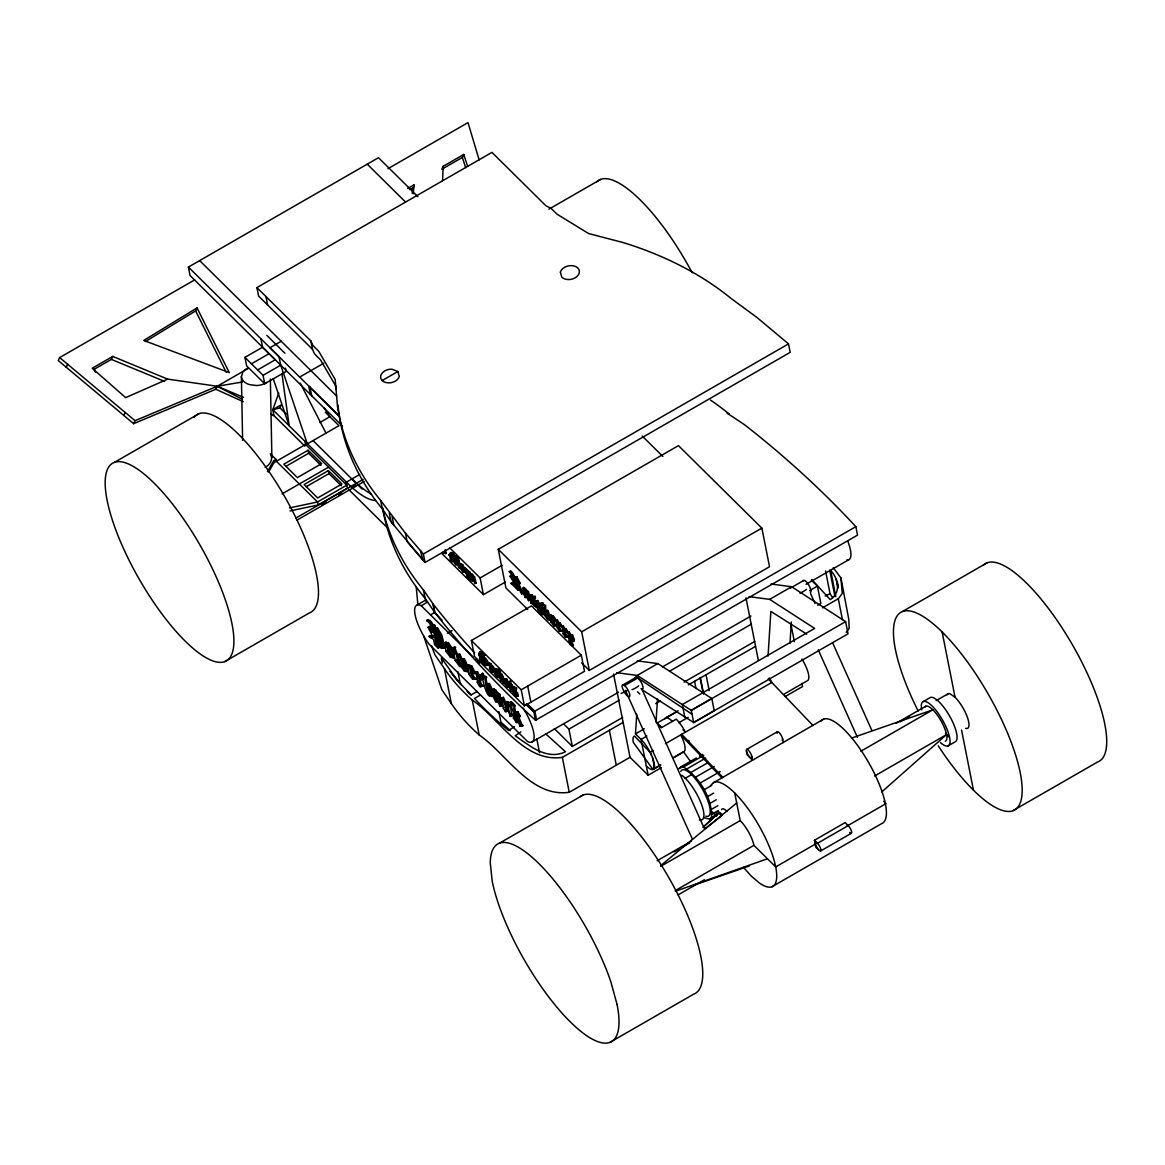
<?xml version="1.0" encoding="UTF-8"?>
<svg xmlns="http://www.w3.org/2000/svg" width="1165" height="1165" viewBox="0 0 1165 1165"><rect width="100%" height="100%" fill="white"/><g stroke="black" fill="none" stroke-linecap="round" stroke-linejoin="round"><path stroke-width="1.5" d="M569.467 641.988L572.758 641.973L573.69 640.721L571.811 635.493L570.034 635.551L568.578 632.304C567.501 633.512 568.826 643.036 571.957 645.672C574.01 646.604 573.428 643.022 571.767 645.148C568.826 644.42 570.894 640.255 569.146 641.595M480.009 653.58L483.038 657.031L483.388 656.259C480.315 648.759 476.966 655.793 482.426 658.371L483.067 658.007L479.776 653.55L481.859 656.084M516.357 687.743C515.381 693.757 509.411 681.467 516.663 688.763C517.231 687.35 509.542 696.612 518.294 696L516.11 690.583M534.517 596.334C531.677 603.252 538.434 590.204 533.41 600.31L535.492 598.49M442.525 180.691L443.21 166.275L463.757 154.45L467.66 166.406M660.686 765.114L653.055 769.497L633.294 742.411A19.15 5.854 60.1 0 1 634.517 736.062L650.201 752.444L651.555 755.124L649.24 750.624A19.15 5.854 60.1 0 0 641.056 739.411L635.478 733.877L636.731 714.247M657.511 698.84L656.026 722.052L661.618 727.572L676.239 719.169A19.15 5.854 60.1 0 1 684.423 730.382L685.282 732.086L682.981 729.683M768.041 656.041L770.881 611.407L806.646 634.095M789.972 643.415L791.341 621.994M543.895 604.81L542.555 602.771L541.667 603.324L543.108 605.276L543.895 604.81C547.681 605.509 541.303 607.577 545.002 610.839L546.895 610.853L547.987 612.834L549.632 620.188L550.419 619.722L548.788 612.382L547.681 610.402L545.002 610.839M545.642 605.829L545.803 610.373M412.148 193.244L413.997 184.929L407.706 188.337M413.255 193.827L413.997 184.929M471.461 577.33C469.67 566.991 478.859 583.097 474.665 583.49L474.199 580.753L475.262 583.155L476.179 583.024M494.353 694.588L494.411 696.35M524.206 592.446L525.066 590.815L523.755 587.408L528.56 591.922L530.512 600.033L528.502 600.659L527.92 599.655L527.075 597.456L527.876 597.004L529.289 600.193L530.512 600.033M242.626 440.283L241.388 376.703L242.888 371.868A14.3 9.364 -1.1 0 1 247.839 368.169M471.694 576.908L471.694 578.102A3.044 0.932 60.1 0 0 472.437 580.039L473.529 580.753L470.747 574.345L473.733 578.393L471.344 573.996M494.732 694.588L494.703 696.728A5.432 1.66 60.1 0 0 496.042 700.165L497.994 701.447L497.397 698.374L494.732 694.588L495.926 693.801L493.669 688.602L500.105 694.646L501.212 703.369L502.727 705.495L500.018 706.34L498.125 702.044L495.722 702.087L493.348 696.961L494.353 693.787M524.512 593.917L526.988 597.004L526.536 594.703L527.323 594.252L525.342 591.427L524.527 593.48A4.063 1.238 60.1 0 0 525.517 596.043L527.876 597.004M525.342 591.427L525.313 593.014A4.063 1.238 60.1 0 0 526.318 595.592L526.9 596.582L525.284 597.485L523.507 593.655L525.066 590.815M572.685 645.876L572.117 644.842M573.515 645.206L571.258 643.735L570.18 640.313M654.089 768.303L654.41 766.06M704.665 817.917L709.762 819.199L711.509 817.466C712.281 797.996 699.612 777.521 683.52 766.992L680.768 766.934L679.02 768.652L686.811 764.167M716.97 815.544L717.873 813.636A11.155 3.408 60.1 0 1 721.747 815.646L705.378 828.49L703.048 827.281L717.873 813.636M481.232 659.07C475.801 655.429 484.043 664.88 485.354 665.346C491.179 667.094 485.63 658.516 483.344 657.322L484.087 655.4L479.936 651.963M480.082 651.919C479.47 655.24 478.495 651.22 481.422 651.453L484.786 655.181L483.344 657.322M450.593 559.783C452.078 560.962 445.933 550.652 452.952 553.506L454.219 556.156L456.025 556.55L458.209 559.36L460.306 568.229L458.442 566.874L456.665 558.618L455.253 556.739L456.622 560.875L455.253 556.739M448.875 554.817L450.098 554.103M536.949 607.213L538.667 607.504L536.949 607.213L538.099 609.047C537.677 612.761 543.021 618.003 539.701 611.086L541.929 614.829M499.246 678.045C495.591 665.943 499.275 667.458 499.96 675.103L501.94 674.317L503.469 677.185L501.766 677.71C502.45 679.821 504.765 683.127 504.372 683.127L503.251 683.04L502.377 680.811L501.023 680.841C499.304 678.54 496.698 662.259 499.785 671.142M513.401 717.844C515.585 713.519 509.105 705.087 511.173 701.592C517.464 706.441 511.843 705.408 514.581 712.951L517.872 711.64L520.435 716.402L517.58 717.291L521.119 725.591L522.998 725.693L520.056 726.144L518.6 722.446L516.357 722.504L513.445 718.091L514.464 717.232M510.052 702.422L511.173 701.592M375.465 500.499A92.821 28.353 60.1 0 1 350.345 485.98L272.785 409.701L280.051 407.954L281.085 404.939L272.785 409.701L273.964 415.614L304.895 446.21M272.785 409.701L278.77 393.056M474.723 576.937L474.009 578.568L475.582 583.374M530.279 599.567L529.07 599.917L528.4 598.067L527.497 593.072L528.56 591.922M500.105 694.646L498.693 696.189C499.872 697.995 498.46 706.951 502.406 704.869M473.602 581.087L472.262 581.117L471.082 578.787L471.068 573.661L469.699 574.141L468.665 572.918L469.99 572.233L470.296 573.806L469.262 572.583L471.417 579.937L469.379 578.728M524.265 591.281C521.905 585.879 523.027 589.636 525.546 588.5M495.926 693.801L498.358 697.238L497.28 697.85C495.009 692.126 488.295 689.112 496.072 690.073M453.768 647.376C455.704 645.046 453.287 652.021 456.491 654.963L459.855 654.249L462.083 658.88L464.413 658.778L466.379 662.667L468.199 671.419L464.384 671.098L461.34 667.021L459.52 666.278L455.297 660.497L456.301 659.594M480.825 658.691L482.441 659.39M482.426 658.371L479.135 653.915M483.664 656.667L480.635 652.08L483.664 656.667L483.038 657.031M482.092 660.089L482.383 659.434C483.038 659.652 487.363 663.744 484.407 663.045L482.092 660.089L483.024 659.07C484.422 659.23 488.601 665.04 484.888 663.642L487.145 663.468M194.73 279.862L59.648 357.582L58.25 360.553L133.64 423.681L215.816 389.241L217.214 386.256L248.261 368.388M66.245 367.252L67.643 364.266M93.724 369.538L111.359 359.403L112.757 356.417L167.673 379.12L217.214 386.256L243.369 397.294M123.81 415.454L125.208 412.468M133.64 423.681L135.038 420.696L217.214 386.256L242.32 382.018M145.377 341.549L195.647 310.895L197.045 307.909L229.272 372.625L143.732 340.428L197.045 307.909M443.21 166.275L441.812 169.26L462.359 157.435L463.757 154.45M267.455 471.636L273.644 460.772L276.003 459.418L270.295 453.782M268.707 471.942L274.008 462.622L305.579 444.462L305.012 441.564M468.359 575.437L466.495 569.306L468.126 571.447L468.84 575.073L467.311 576.078L464.762 568.535L462.665 564.69L460.859 563.86L461.02 569.306L463.102 572.059L465.17 571.899L463.699 571.811L461.617 568.971L461.136 565.2M507.343 687.088L509.556 686.913L507.343 687.088L505.115 684.132L504.314 678.671L506.862 679.195L509.018 683.316L506.105 682.908L506.134 679.166L508.027 682.69L507.387 683.069L505.494 679.53M534.211 599.844L536.148 602.669L536.919 606.601L536.118 607.052L530.658 602.698L532.725 600.63L530.905 597.951L530.104 598.402L531.939 601.096M530.526 602.422L532.725 600.63M513.168 692.636L514.93 691.209L513.459 689.039L514.289 691.573M558.239 626.129L559.084 628.882M564.21 632.042L563.278 633.891L565.462 637.211L567.763 636.716L566.132 636.716L565.141 635.114L564.078 629.697L565.433 629.115L566.656 631.532L567.53 631.372L566.074 628.576L563.976 629.216L562.608 626.406C559.666 627.44 564.035 625.853 563.467 628.226M496.96 672.234L497.601 671.856L495.635 670.239L496.96 672.234L497.994 671.317L496.246 668.681L494.411 668.928L495.169 674.302L497.309 677.171L499.144 676.88L497.309 677.171M822.606 607.795L838.29 598.766L842.266 593.466L840.955 577.986L833.252 567.69M846.198 632.347L849.168 628.372L848.819 619.532L840.955 577.986M485.645 678.015L484.844 678.7L485.863 684.103L489.446 683.52L491.31 687.263L493.101 696L489.344 695.767C484.655 694.515 479.441 664.268 483.315 676.661C485.528 678.627 488.368 676.996 484.378 676.05L483.315 676.661M484.378 676.05L482.572 673.312L484.189 677.739M549.632 620.188L547.608 619.547L544.172 614.785L541.667 603.324L542.555 602.771M572.903 644.391L570.268 641.536M530.658 602.698L533.614 600.47L531.648 602.174L534.604 605.451L535.39 604.999L534.851 602.29M513.255 692.869L515.644 691.063L516.43 695.083L514.056 692.447L515.003 691.442L516.008 692.913M533.599 599.363L530.861 596.189L532.522 600.485L534.385 598.897L533.57 598.242M534.385 598.897L532.522 600.485M514.77 691.078L516.255 689.811L513.43 687.641L514.77 691.078L516.255 689.811M454.102 561.792L454.466 558.661C455.923 561.676 452.85 561.996 455.675 564.719C460.656 564.282 453.243 564.239 454.991 560.117L456.549 564.224M652.91 769.293L653.987 768.23M653.055 769.497L654.599 766.235L654.089 762.973M710.446 785.691L713.956 782.239A59.837 18.276 60.1 0 1 767.211 841.814A59.837 18.276 60.1 0 1 759.362 882.983L751.163 876.007L743.488 867.43M454.263 557.613L452.734 556.695L452.18 553.856M703.98 826.451L717.218 814.277M881.832 791.88L946.373 734.693L874.58 776.021M457.685 563.845L456.738 564.21L456.156 561.253L457.219 560.525M510.285 684.496L512.571 691.194L511.522 691.224L509.789 688.559L509.076 683.302C507.095 681.86 512.134 679.661 510.751 683.287L512.105 685.297L510.285 684.496L512.105 685.297M508.45 682.428L510.226 681.103M660.584 865.726L736.702 802.976M454.219 556.156L456.622 556.2L458.588 558.632L460.699 567.457M445.977 651.162L444.797 642.76L445.86 642.148L448.525 643.065L452.37 648.322L454.219 657.657L450.476 657.337L446.122 651.512L447.04 650.551M489.562 668.462L489.504 663.06L493.407 666.759L494.513 672.365L492.256 672.176L489.65 668.681L490.392 667.953M468.84 575.073L466.393 576.719L470.704 580.403L468.665 572.918M470.514 573.908L473.762 577.097L474.504 576.646M524.745 588.966L527.774 592.373M495.009 690.685L499.042 695.257M514.493 726.538L508.683 730.542L507.226 729.348A528.997 374.052 -11.2 0 1 474.534 698.447L480.533 694.995M520.871 731.853L515.192 735.785C529.594 745.556 546.866 760.774 565.52 751.745L545.613 733.79M469.51 577.068L468.942 575.554L466.393 576.719M506.731 711.538L505.348 711.611L503.251 708.087L502.261 700.369L500.746 698.126L502.406 698.01L504.329 702.364L506.848 702.335L508.45 705.48L510.59 705.262C506.775 706.369 509.192 716.708 512.615 715.048L510.183 716.388L506.892 704.971L505.785 702.946L504.445 702.99L506.731 711.538L507.794 710.927L505.508 702.379L504.445 702.99M510.59 705.262L511.26 712.907L512.615 715.048M495.14 674.127L495.97 673.341L495.038 668.55M531.895 594.791L529.42 594.922L531.895 594.791L535.099 598.257M260.916 338.753L262.591 347.228L244.927 357.378L257.625 369.931L275.275 359.767L190.07 275.537L188.395 267.076L378.494 157.697L417.915 196.696M387.916 168.707L468.01 122.616L479.135 159.911M112.757 356.417L92.195 368.257L125.674 397.629L167.673 379.12M335.928 386.343L320.477 359.854L314.463 353.738L312.54 349.383L258.601 296.07L256.926 287.609L491.936 152.382L545.846 205.71L550.899 208.258L557.132 214.258L588.675 233.568L622.692 242.436A368.868 260.829 -11.2 0 1 731.372 298.677L756.857 317.39L788.516 343.893L790.19 352.354L425.065 562.462L391.993 522.969M281.216 341.258L269.974 347.723L279.047 356.679L280.736 365.184L307.342 443.88L338.942 425.691L325.341 412.25M251.436 363.815L269.1 353.665M548.919 209.161L600.601 179.425M285.454 368.096L286.124 371.475L264.732 383.78L263.057 375.319L280.721 365.155L342.466 426.172M114.316 462.418L198.895 413.75M299.682 377.081L323.753 363.218M382.149 380.562L397.877 371.504L399.275 376.484A9.524 6.742 -11.2 0 1 388.149 382.877A9.524 6.742 -11.2 0 1 380.766 375.581A9.524 6.742 -11.2 0 1 391.891 369.189L397.877 371.504M319.807 422.516L329.87 416.735L324.03 407.677M308.099 450.229L283.809 464.209L297.366 477.606L321.642 463.641L308.099 450.229L308.696 453.243L321.016 465.432M285.92 466.35L308.696 453.243M282.09 493.887L328.545 467.165M328.399 470.587L304.123 484.553L317.666 497.965L341.957 483.985L328.399 470.587L328.996 473.602L341.316 485.79M306.235 486.708L328.996 473.602M359.694 474.504L346.18 482.281L347.359 488.193L318.132 504.998L290.041 510.925M295.983 518.017L363.101 479.383M321.525 504.663L326.2 501.969M338.695 494.79L341.811 492.984M352.747 486.693L355.864 484.902M297.119 520.056L364.237 481.436M224.787 661.604A114.024 34.834 60.1 0 0 170.585 501.591A114.024 34.834 60.1 0 0 113.282 522.823A114.024 34.834 60.1 0 0 224.787 661.604L309.366 612.936A114.024 34.834 60.1 0 0 282.265 492.446A114.024 34.834 60.1 0 0 193.987 417.39M256.926 287.609L310.866 340.923L312.788 345.277L318.802 351.393L335.171 379.441L337.5 406.527A368.868 260.829 -11.2 0 0 380.678 500.469L405.449 533.206L407.124 541.667L425.065 562.462L423.376 553.987L788.516 343.893M444.025 553.2L446.122 553.375L444.025 553.2L443.195 551.948M449.107 555.122L450.272 554.962M451.7 554.831L451.627 553.55L452.806 553.171L453.84 555.53M452.952 553.506L454.816 555.807M453.039 556.404L452.137 557.045L453.666 557.948L452.209 553.506M454.292 556.55L455.661 556.36L455.704 559.972L454.292 556.55L455.661 556.36M455.573 556.797L456.622 556.2M454.787 559.069L456.301 559.622M456.665 558.618L455.85 556.389M457.597 559.098L458.588 558.632M454.146 562.054L454.962 561.428M456.156 561.253L457.335 563.86M455.952 563.758L457.146 563.875L456.505 560.671M455.675 564.719L457.889 564.224M461.311 564.981L463.743 567.967L461.311 564.981L461.937 568.156L466.568 569.496L469.699 574.141M460.262 564.21L462.665 564.69M459.228 568.229L460.903 567.894M461.937 568.156L463.743 567.967M465.17 571.899L463.699 571.724L462.039 568.622L465.01 571.578M462.039 568.622L465.359 568.185L469.99 572.233M527.716 609.499L505.901 587.932L498.256 549.312L678.452 445.627L761.866 528.124L769.526 566.729L589.315 670.428L581.612 662.812M463.102 572.059L464.296 571.462M468.243 575.423L468.126 571.447M465.767 573.588L465.359 568.185M466.364 573.253L467.908 575.728L467.398 573.879M416.939 605.116L426.39 599.684M466.51 577.024L467.748 576.311M523.114 708.029A29.97 9.16 60.1 0 1 533.949 734.125A29.97 9.16 60.1 0 1 527.512 741.493L428.793 643.881A29.97 9.16 60.1 0 1 415.133 615.033A29.97 9.16 60.1 0 1 421.249 605.727L427.613 602.072M471.781 576.806L473.733 578.393M473.136 578.743L473.383 576.602M469.539 580.024L470.616 579.442M468.723 578.015L467.107 576.69L470.806 579.486M473.194 579.034L472.291 576.573L472.291 577.767A3.044 0.932 60.1 0 0 473.034 579.689L473.471 580.432L472.262 581.117M505.421 581.99L483.431 594.645L480.126 577.942L502.115 565.302M474.665 583.49L476.004 582.675M430.497 614.872L434.734 612.441L433.074 603.965L423.434 589.927A368.868 260.829 -11.2 0 1 382.469 507.751M513.037 575.306L512.484 576.835C507.328 568.811 511.479 569.204 514.522 576.544L516.998 576.893L520.347 583.49L517.58 583.636L522.124 593.174L523.813 593.233L521.614 593.844L515.964 583.33L516.765 582.879L517.522 586.752L519.998 589.403L519.197 589.869L517.682 589.956L511.115 583.301L513.037 582.544L514.712 583.592L511.115 583.301M509.396 571.855L510.692 571.549L512.513 573.864M509.906 572.015L510.692 571.549M426.725 620.275C430.54 618.251 433.147 624.542 434.021 627.484L432.958 628.095C432.856 625.416 428.269 619.081 427.06 620.93L429.652 623.275L431.254 627.746L428.152 627.542L433.118 637.197L434.181 636.585L431.166 635.304L429.157 636.25L429.579 637.066L433.555 639.396L434.574 644.507L438.244 648.133L439.307 647.522L438.346 642.643L437.283 643.255L441.404 648.366L443.749 647.958L444.812 647.347L441.914 635.289L437.676 628.183L434.327 628.343L437.676 628.183M427.06 620.93L427.788 619.663M513.911 584.044L512.979 581.131A9.014 2.752 60.1 0 0 511.217 578.058L510.066 576.209L513.284 576.369M510.139 576.588L510.867 575.758M511.231 577.126L513.386 576.893L511.231 577.126L513.168 580.243L512.585 577.359M509.105 571.389L511.741 573.049L513.721 577.01L514.522 576.544M519.998 589.403L518.469 589.505L515.425 585.602L513.823 577.52L516.284 577.301L519.546 583.956M428.05 627.018L430.176 626.741M428.152 627.542L429.113 626.406M514.843 577.665L515.629 577.214L516.663 582.354L519.051 582.777L517.58 583.636M513.823 577.52L516.284 577.301M516.998 576.893L513.721 577.01M432.958 628.095L433.933 628.241L433.424 625.649L434.487 625.037L435.39 627.731M433.191 631.547L432.128 632.158L429.594 628.124L432.448 627.833M438.244 648.133L433.875 626.086L434.938 625.474M433.089 628.75L434.079 628.925L437.676 647.143L436.496 645.978L433.089 628.75L434.152 628.139M511.362 583.723L513.066 583.519M434.079 628.925L435.142 628.314M435.521 628.386L434.458 628.998L436.584 628.576L435.521 628.386L436.322 632.435L441.258 637.328L440.195 637.939L437.924 636.585L435.259 633.046L436.322 632.435M516.663 582.354L515.862 582.82L518.265 583.228L515.483 577.753M516.372 583.403L517.872 583.883M515.425 585.602L517.158 586.272L516.357 586.723L514.566 577.622L515.352 577.17L517.158 586.272M429.157 636.25L430.22 635.639L432.288 636.935M429.579 637.066L430.642 636.454M436.467 633.178L435.404 633.789L437.967 637.08L440.326 638.58L441.389 637.969L436.467 633.178L437.21 636.964L440.661 639.76M519.692 588.849L518.309 589.403L516.736 587.204L517.522 586.752M518.309 589.403L519.095 588.951M517.682 589.956L518.469 589.505M437.21 636.964L436.147 637.575L441.084 642.468L440.326 638.58M522.91 588.005L523.755 587.408M437.356 637.677L436.293 638.289L441.229 643.167L442.074 647.434L436.802 640.823L437.865 640.211L437.356 637.677L438.491 638.1M523.274 588.456L524.061 588.005L526.784 591.471L527.25 593.859L526.449 594.31L523.274 588.456L526.449 594.31M521.046 590.699L521.833 590.247M447.389 633.192L452.035 630.513M520.653 592.169L523.813 593.233M521.585 592.184L522.386 591.733L518.367 583.17L520.347 583.49M522.124 593.174L523.493 592.65M524.643 591.747L525.444 591.296L524.061 588.005M521.614 593.844L522.401 593.393M434.574 644.507L435.637 643.896M525.983 591.922L526.784 591.471M527.061 591.951L527.862 591.5M527.294 592.126L528.269 591.529M527.497 593.072L528.298 592.621M436.496 645.978L437.559 645.366M441.229 643.167L442.292 642.556M444.797 642.76L448.525 643.065M441.404 648.366L444.812 647.347M528.764 599.407L529.551 598.956M528.925 599.713L529.711 599.261M533.687 597.135L534.764 596.436M529.07 599.917L530.031 599.567M531.386 598.825L532.187 598.359L535.347 603.121L536.118 607.052M533.716 596.786L534.968 596.684M528.502 600.659L529.289 600.193M533.818 597.514L534.619 597.048M534.691 598.941L535.172 597.048M534.56 597.893L535.361 597.441M534.313 598.533L535.463 597.834M449.603 648.483L446.792 644.711L448.336 652.531L451.175 656.405L449.603 648.483L450.666 647.871L447.855 644.099M446.122 651.512L447.185 650.9M530.832 602.975L533.002 603.281M453.156 658.269L451.306 648.934L452.37 648.322M455.238 660.206L452.704 647.988L455.457 647.099M535.638 600.892L537.706 600.528L538.944 602.96L538.332 604.169L536.905 600.98L535.638 600.892L537.88 607.97M535.885 601.388L537.706 600.528M448.336 652.531L449.399 651.919L448.161 645.672M536.584 602.116L537.385 601.65L537.749 602.858M535.347 603.121L536.148 602.669M471.374 640.488L531.473 605.902L581.32 655.196L584.51 671.302L524.41 705.888L474.563 656.579L471.374 640.488L521.221 689.782L524.41 705.888M534.153 606.251L535.419 605.756M538.434 604.635L539.992 603.994L541.055 605.815L542.22 611.581L541.419 612.047L539.38 609.455L538.434 604.635L539.992 603.994M538.332 604.169L540.604 603.397L543.676 612.834L541.099 613.125L540.633 611.29M450.476 657.337L452.326 656.783M537.109 607.999L538.885 608.596L538.099 609.047M541.419 612.047L540.269 606.281L541.055 605.815M456.491 654.963L459.855 654.249M456.607 655.56L458.864 654.89L456.607 655.56L457.874 661.968L460.626 665.739L459.52 666.278M542.875 613.3L541.405 606.645L542.191 606.193M543.108 605.276L545.54 605.523M544.273 606.382L545.06 605.931M539.38 609.455L540.181 609.004L539.22 604.184M538.172 611.756L538.958 611.305M538.303 612.047L539.104 611.596M455.297 660.497L456.36 659.885M541.099 613.125L543.676 612.834M458.777 654.861L461.02 659.492L462.083 658.88M545.089 611.275L546.778 612.426L548.118 618.775L546.006 615.921L545.089 611.275L546.953 610.853L547.885 613.067M457.874 661.968L458.952 661.356L457.67 654.948M461.151 660.133L462.359 660.002L463.379 661.822L465.141 670.181L462.374 666.365L461.151 660.133L463.422 659.39M546.152 611.305L547.681 610.402M462.359 660.002L464.413 658.778M541.143 615.295L541.987 614.669M546.778 612.426L547.579 611.96M544.142 614.625L544.929 614.159M544.172 614.785L544.972 614.334L546.953 616.853M463.379 661.822L464.442 661.21M546.006 615.921L546.807 615.455L545.89 610.824M553.826 625.707L556.579 625.503L553.826 625.707L551.06 622.037L550.04 615.237L553.229 615.877C557.948 620.348 555.574 627.047 559.491 631.313L561.792 630.804L559.491 631.313M462.374 666.365L463.452 665.754L462.214 659.521M483.883 655.196L484.611 654.876M551.438 616.27L552.327 615.848L554.671 620.246L553.87 620.697L551.438 616.27L552.283 620.508L555.676 621.12L557.438 620.042C559.87 622.955 557.685 624.207 556.637 620.494L555.443 620.668M483.679 655.589L484.727 655.036M472.641 679.268L474.752 678.205L476.325 678.977L472.641 679.268L468.927 674.346L467.573 665.244L468.636 664.632L471.84 666.118L475.437 672.962L470.573 672.292L469.451 666.628L470.631 666.074L472.99 670.472M550.04 615.237L553.229 615.877M547.608 619.547L548.395 619.096L547.667 617.901M469.451 666.628L470.631 666.074L471.636 671.681L470.573 672.292M481.8 659.754L483.024 659.07M467.573 665.244L470.776 666.73L471.84 666.118M464.384 671.098L466.626 670.603M552.283 620.508L554.671 620.246M551.001 621.804L551.802 621.338M556.36 625.052L554.613 625.372L552.399 621.12L553.2 620.668L555.414 624.906M551.06 622.037L551.846 621.571M552.734 622.824L553.535 622.358M552.399 621.12L555.122 621.455L557.438 620.042M483.577 663.031L484.218 662.667L479.878 658.953L480.053 659.827L483.125 662.448L480.519 658.575M484.407 663.045L486.154 662.798L482.994 658.079C485.747 658.56 489.504 668.361 484.888 663.642M468.869 674.04L470.15 673.428M476.034 678.394L473.689 678.816L470.733 673.137L471.796 672.525L474.752 678.205M468.927 674.346L469.932 673.428M485.354 665.346L485.994 664.982C491.819 666.73 486.271 658.138 483.985 656.958M561.574 630.338L560.161 630.804L559.171 629.216L558.108 623.785L559.462 623.217L560.685 625.62L561.559 625.474L560.103 622.678L558.807 622.867M486.169 665.23L487.917 664.298L486.402 660.584M558.108 623.785L560.103 622.678M474.796 672.525L477.475 671.681L479.296 675.452L478.232 676.064L476.412 672.292L474.796 672.525C478.786 676.079 475.495 683.302 480.228 686.768L483.315 686.098L482.194 685.471L480.228 686.768M488.863 663.424L491.091 663.599M471.184 675.409L472.247 674.783M470.733 673.137L474.373 673.574L476.456 672.482L477.344 673.894M476.412 672.292L477.475 671.681M492.678 671.608L490.975 669.278L490.057 664.589L492.373 666.482L492.678 671.608L492.693 668.069M475.626 673.224L476.689 672.613M558.661 623.668L559.884 626.086L560.685 625.62M557.263 627.775L558.37 627.163M557.307 627.979L558.093 627.527M559.884 626.086L561.559 625.474M561.413 626.566L563.409 625.94L564.777 628.765M561.647 627.018L562.826 626.639M562.608 626.406L563.409 625.94M489.65 668.681L492.009 670.472M493.873 672.729L493.407 666.759M561.85 627.003L562.972 626.843M481.393 674.054L482.572 673.312M559.171 629.216L559.972 628.75L558.894 623.333M563.278 633.891L562.346 627.615L563.146 627.149M490.975 669.278L491.004 665.798M478.364 676.69L480.184 675.918L478.364 676.69L479.805 683.957L481.13 686.083L483.009 685.471M478.232 676.064L481.043 675.205L482.98 678.947L480.752 679.763L479.121 676.53M494.411 668.928L496.246 668.681M563.976 629.216L566.074 628.576M564.078 629.697L565.433 629.115M492.256 672.176L494.513 672.365M480.752 679.763L482.98 678.947M477.242 682.035L478.305 681.423M477.3 682.311L478.364 681.7M485.514 677.622L486.577 677.011M563.234 633.687L564.341 633.061M564.632 629.566L565.855 631.983L566.656 631.532M565.855 631.983L567.53 631.372M567.355 632.406L569.379 631.852L570.821 635.085L570.034 635.551M567.603 632.901L568.738 632.493L569.496 634.474M568.578 632.304L569.379 631.852M567.952 632.959L568.738 632.493M479.805 683.957L480.868 683.345L479.427 676.079M568.112 633.163L568.899 632.712M565.141 635.114L565.942 634.663L564.865 629.231M568.287 633.498L569.073 633.032M499.028 676.501L497.877 676.821L496.581 675.016L496.275 669.875M569.583 634.051L570.384 633.6M499.96 675.103L501.94 674.317M565.462 637.211L567.763 636.716M566.132 636.716L567.544 636.25M500.047 675.496L501.489 674.885L500.047 675.496L500.44 677.491L501.969 677.316L500.848 675.249L500.44 677.491M570.122 635.974L570.908 635.522L571.957 640.808L571.17 641.274L570.122 635.974L572.597 635.042L574.389 639.425L574.083 641.332L571.403 641.129M485.98 684.7L487.392 684.729L488.237 686.229L490.028 694.733L487.203 690.903L485.98 684.7L488.455 684.117L489.256 685.603L492.038 696.612M487.392 684.729L489.446 683.52M505.013 682.763L503.877 682.661L503.003 680.447L501.664 680.476L500.513 677.884L501.693 677.418L502.275 680.433L499.916 677.826M477.082 691.457L471.228 694.821L460.437 683.782M500.513 677.884L501.693 677.418M501.766 677.71L503.469 677.185M589.315 670.428L581.67 631.809L761.866 528.124M500.761 679.18L501.154 677.506M569.132 641.041L569.933 640.59M501.023 680.841L502.916 680.069M569.379 642.366L570.18 641.9M569.656 642.541L570.442 642.09M504.314 678.671L506.862 679.195M487.203 690.903L488.266 690.292L487.043 684.088M569.831 643.255L570.806 642.774M503.717 682.413L502.392 677.346M570.5 643.968L571.301 643.517M503.251 683.04L504.853 682.413M570.471 644.187L571.258 643.735M492.533 689.403L493.669 688.602M494.091 689.403L493.028 690.015L496.654 694.646L497.28 697.85M506.105 682.908L508.027 682.69M571.767 645.148L573.122 644.522M505.217 683.957L505.799 682.588M509.382 686.564L507.984 686.811L506.207 683.404L506.833 683.04L508.624 686.447M572.583 645.308L573.369 644.857M511.479 685.675L510.11 683.651L510.401 681.277M506.207 683.404L508.391 683.68L509.717 682.938L509.163 682.384M489.344 695.767L491.339 695.214M498.402 694.908L499.727 694.107M509.789 688.559L510.634 687.67L509.717 682.938M511.289 689.534L510.925 684.132M497.397 698.374L498.46 697.762M515.702 688.384L516.561 687.831M513.852 689.753L515.396 690.714M511.522 691.224L513.008 690.452M500.746 698.126L503.469 697.398L505.392 701.752L504.329 702.364M501.067 698.752L503.469 697.398M496.814 701.49L497.877 700.879L497.106 699.553A5.432 1.66 60.1 0 1 495.766 696.117L495.664 695.01M501.562 698.854L502.829 698.505L501.766 699.116M513.401 693.088L515.862 694.136M521.221 689.782L581.32 655.196M517.653 696.364L517.668 692.84M516.066 695.709L518.294 696M500.586 705.073L501.649 704.461M500.79 705.349L501.853 704.738M506.731 702.277L507.794 701.665L509.513 704.869M500.018 706.34L502.727 705.495M503.251 708.087L504.314 707.475M510.853 703.733L511.916 703.121L511.115 701.811M508.45 705.48L510.241 704.65M510.11 702.204L512.018 705.087L513.081 704.476M505.814 709.907L506.877 709.296M512.018 705.087L515.294 705.393M505.348 711.611L507.794 710.927M510.649 714.946L511.712 714.334M514.581 712.951L517.872 711.64M510.984 715.499L512.047 714.888M514.712 713.592L517.129 712.558L514.712 713.592L515.367 716.912L517.93 716.621L516.066 713.169M510.183 716.388L512.92 715.674M513.445 718.091L514.508 717.48M515.367 716.912L516.43 716.3L515.775 712.98M516.357 722.504L519.503 721.208L517.289 721.892L515.498 717.567L517.464 716.795L518.105 717.844M515.498 717.567L517.464 716.795M515.92 719.722L516.983 719.111L516.561 716.941M710.49 400.076A368.868 260.829 -11.2 0 1 729.159 414.012L727.178 413.167L744.552 424.744A1405.835 994.08 -11.2 0 1 784.03 457.233L793.54 465.607A1405.835 994.08 -11.2 0 1 855.853 526.667L533.861 711.757A1405.835 994.08 -11.2 0 1 525.91 704.476M520.828 725.125L521.905 724.514L518.643 716.679L520.435 716.402M520.056 726.144L522.736 725.111M382.484 507.838A368.868 260.829 -11.2 0 0 425.109 598.402L434.647 612.324A1402.937 992.027 -11.2 0 0 465.752 649.633L473.937 658.764A1405.835 994.08 -11.2 0 0 535.536 720.232L857.527 535.128L855.853 526.667M616.635 672.7L637.24 675.423L657.803 663.584L711.786 698.476L714.203 710.65L693.641 722.489M749.08 596.64L769.686 599.363L791.618 586.738L845.615 621.629L848.033 633.804L693.743 722.577L642.25 689.884M790.467 588.092L803.85 580.388M623.319 684.7L625.11 686.01A6.903 2.112 60.1 0 1 629.144 692.476A6.903 2.112 60.1 0 1 629.231 696.728L628.576 696.67A6.903 2.112 60.1 0 1 625.78 694.209L624.775 692.811A6.903 2.112 60.1 0 1 623.319 684.7L636.556 677.069L638.347 678.38A6.903 2.112 60.1 0 1 642.381 684.845A6.903 2.112 60.1 0 1 642.483 689.112L641.828 689.054A6.903 2.112 60.1 0 1 640.998 688.588M624.586 685.559L637.837 677.928M531.822 742.105L618.499 692.228M662.637 666.831L750.901 616.052M806.063 584.306L848.615 559.826M621.12 693.466L627.003 690.816M622.663 717.451L572.335 746.415L568.913 729.13L619.241 700.165M669.569 671.215L751.367 624.149M809.558 590.67L817.422 586.141L811.306 580.112M684.001 682.151L754.774 641.434M817.699 605.232L820.844 603.426L817.422 586.141M431.429 645.57L434.88 654.715L444.418 668.637A268.678 189.982 -11.2 0 0 472.276 700.049C499.916 719.023 523.828 762.915 562.331 757.381L623.115 722.402M655.735 703.645L660.395 700.966M688.34 684.874L755.575 646.357M635.478 733.877L644.289 728.809M656.55 723.378L676.938 711.655M711.786 698.476L691.238 710.315L693.743 722.577M646.939 736.032L641.056 739.411L648.162 775.235L661.371 767.633M845.615 621.629L691.326 710.402L637.24 675.423M678.787 722.751L688.209 717.334M423.798 636.236L441.797 689.622L451.336 703.543A268.678 189.982 -11.2 0 0 479.179 734.955C506.819 753.93 530.745 797.821 569.248 792.287L630.032 757.308L613.533 673.967M650.099 752.342L653.245 750.522M665.463 743.663L771.798 682.486L770.924 680.753A19.15 5.854 60.1 0 0 769.235 677.884M499.406 843.212L583.155 795.011M902.555 611.465L987.148 562.812M660.613 764.997L652.982 769.395A19.15 5.854 60.1 0 1 646.313 765.958M672.817 757.978L684.292 751.367M672.889 758.08L683.578 751.935A19.15 5.854 60.1 0 0 682.078 737.562L680.724 734.882L721.907 777.87M783.987 694.165L807.345 680.724A19.15 5.854 60.1 0 0 801.928 659.07M785.297 696.481L802.539 686.564L801.928 683.462M680.768 766.934L696.364 757.964M699.481 756.172L702.597 754.381M689.928 762.376L693.044 760.585M683.52 766.992L703.776 755.328M687.059 768.827L705.757 758.065M708.305 762.449L691.151 772.308L691.617 774.623L685.268 778.278M695.534 777.215L714.232 766.454M746.707 749.401L777.448 731.707M699.903 783.186L720.159 771.536M713.431 782.764L823.655 719.125M703.951 789.841L711.742 785.356M707.403 796.714L713.635 793.132M710.038 803.34L716.271 799.758M711.655 809.267L717.888 805.685M712.165 814.087L718.324 810.534M711.509 817.466L716.14 814.816M709.762 819.199L715.922 815.646M923.35 701.505L930.384 697.456A25.441 7.776 60.1 0 1 950.101 716.941A25.441 7.776 60.1 0 1 955.038 741.901L948.004 745.95M657.075 860.819L691.267 841.145M896.162 723.29L925.884 706.194M936.136 700.631L948.179 693.714M674.069 851.863L678.714 849.198M681.816 847.406L689.563 842.95M900.312 721.718L909.515 716.431M660.919 866.221L740.197 820.611L734.722 793.001M860.877 751.207L932.845 709.805L851.513 738.115M675.249 890.613L753.915 845.353L775.715 866.906L815.456 844.043M678.045 894.924L704.461 879.721M818.835 850.144L815.777 847.115L814.422 840.271L845.164 822.592L848.936 826.422A4.937 1.5 60.1 0 1 851.659 832.13A4.937 1.5 60.1 0 1 849.576 832.451M847.829 825.592L886.041 803.602L883.682 801.272M846.504 824.718A4.937 1.5 60.1 0 1 848.222 825.606L817.481 843.3A4.937 1.5 60.1 0 0 815.995 845.746A4.937 1.5 60.1 0 0 820.655 850.96L851.28 833.339M771.929 886.769L881.614 823.655A59.837 18.276 60.1 0 0 867.401 760.425A59.837 18.276 60.1 0 0 821.077 721.033M609.878 1042.384L693.626 994.196A114.024 34.834 60.1 0 0 669.045 878.031A114.024 34.834 60.1 0 0 580.49 796.452M1013.026 810.651L1097.605 761.983A114.024 34.834 60.1 0 0 1071.771 643.648A114.024 34.834 60.1 0 0 983.289 565.258M678.205 710.796L665.739 717.946L669.176 716.111M409.454 189.604L412.599 187.9M825.155 595.985L830.048 593.669L825.563 570.966M675.496 891.225L767.473 858.765M692.52 885.677L749.182 866.032M455.704 647.594L455.005 648.366L457.554 654.351M289.444 507.911L317.535 501.984L346.762 485.179L305.579 444.462M539.133 603.703L540.604 603.397M558.006 623.319L559.302 623.129L560.758 625.925M479.296 675.452L481.043 675.205M571.17 641.274L572.379 640.066L570.996 635.944M461.02 659.492L463.35 659.39L464.85 662.055L467.136 672.03M500.426 670.763L500.601 674.739M515.352 705.713L514.595 706.762L515.644 712.339M505.392 701.752L507.794 701.665M560.292 630.847L561.792 630.804M570.821 635.085L572.597 635.042M481.291 686.156L483.315 686.098M513.197 690.816L512.163 690.845L510.387 688.049M472.859 580.767L474.199 580.753M525.284 597.485L527.075 597.456M485.863 684.103L488.383 684.132M430.103 635.915L433.118 637.197M499.144 676.88L495.809 673.938M521.119 725.533L522.998 725.693M486.708 677.404L485.907 678.088L486.926 683.491M556.579 625.503L554.627 625.241L553.273 623.348M473.704 678.642L476.325 678.977M509.556 686.913L507.984 686.724L505.756 683.768M771.012 584.014L791.618 586.738M637.182 660.861L657.803 663.584M512.484 576.835L510.066 576.209M429.594 628.124L431.385 628.445L432.128 632.158M461.908 564.646L462.534 567.821M552.239 615.804L553.069 620.042M506.134 679.166L506.746 682.544M111.359 359.403L164.6 381.406M534.182 598.781L531.109 595.242M515.716 688.122L516.503 689.855L515.483 690.947L517.027 693.204M453.549 553.157L451.03 552.443L450.724 554.365M479.936 653.128L479.266 652.953A2.446 0.743 60.1 0 0 479.252 654.22L479.456 654.73M479.296 653.492C476.966 653.871 480.883 658.312 482.077 659.157M549.108 619.125L550.419 619.722M215.816 389.241L243.281 401.692M270.731 414.157L273.964 415.614L270.804 413.983M217.214 386.256L242.436 399.304M451.51 553.681L453.127 560.54L452.049 554.307M480.635 657.599L479.805 657.948L481.669 660.919M769.686 599.363L814.641 628.416L682.297 704.563L684.729 716.868M625.343 690.292L692.447 839.237M692.097 714.32L636.556 677.069A6.903 2.112 60.1 0 0 635.304 678.117M532.434 601.722L535.39 604.999M514.697 692.083L517.071 694.719M482.106 661.036L483.766 662.084L482.339 660.293M451.234 558.894L450.214 558.996M515.629 690.19L513.43 687.641M59.648 357.582L135.038 420.696M965.596 728.373A19.863 6.073 60.1 0 0 967.591 717.888A19.863 6.073 60.1 0 0 955.067 697.282L949.985 693.757A19.863 6.073 60.1 0 0 947.014 694.864M351.888 478.99L356.053 482.689A92.821 28.353 60.1 0 0 371.664 494.266M452.093 560.816L453.476 560.991L452.195 557.336L453.869 558.996M510.314 730.615L500.921 722.14L498.838 711.669M467.15 691.5L471.068 695.054M188.395 267.076L339.51 416.444L308.725 386.023L310.4 394.484M945.514 733.455L949.213 737.11M367.252 164.178L405.391 201.894M642.206 436.045L662.856 456.462M814.422 840.271L818.194 844.101A4.937 1.5 60.1 0 1 820.655 850.96M498.256 549.312L581.67 631.809M637.517 691.762L639.803 694.034M199.652 260.611L336.685 396.115M266.829 335.36L284.959 353.286M262.591 347.228L280.721 365.155M449.748 547.899L480.126 577.942M710.49 810.33L716.417 816.184M257.625 369.931L263.057 375.319M441.579 553.244L483.431 594.645M264.732 383.78L246.616 365.854L244.927 357.378M280.051 407.954L286.24 414.085M313.05 440.588L355.718 482.791M358.281 485.31L362.111 489.096M630.047 757.323L648.162 775.235M348.641 489.46L387.115 527.512M564.151 724.426L568.913 729.13M554.336 728.606L572.335 746.415M527.148 703.645L534.91 711.32L536.584 719.795M421.249 605.727L472.961 656.871M475.48 659.375L479.281 663.118M768.288 678.816L812.981 725.475M681.583 734.212L722.882 777.317M526.522 703.908L533.861 711.757L535.536 720.232M442.132 620.333L434.749 612.426L433.06 603.965A1402.937 992.027 -11.2 0 0 464.078 641.172L472.262 650.288A1405.835 994.08 -11.2 0 0 474.621 652.881M437.865 640.211L441.564 644.638M485.077 659.026L485.776 659.769M811.787 579.529L830.237 599.596C841.145 592.927 838.523 578.452 830.66 570.53L835.844 596.713M459.709 682.981L456.753 679.632M457.335 680.302L441.287 657.803L442.321 663.045M458.355 681.467L461.325 684.729L452.093 673.88L454.277 676.661M405.449 533.206L423.376 553.987M455.107 677.681L456.476 679.312M540.181 609.004L542.22 611.581M482.732 659.725L485.048 662.667M490.057 664.589L491.747 666.861M485.528 663.264L486.81 664.865M423.012 560.161L420.449 550.594M470.747 574.345L472.786 576.952M492.766 667.123L490.45 663.963M451.306 648.934L447.462 643.677M467.529 571.797L465.898 569.641L466.801 574.229M488.266 690.292L490.159 692.84M510.94 576.136L512.003 577.607M450.535 555.254L451.292 556.491M491.615 668.914L493.319 671.244M449.399 651.919L451.292 654.497M683.506 751.833L690.801 761.852M458.952 661.356L460.772 663.861M463.452 665.754L465.286 668.302M448.86 652.866L450.04 654.512M497.222 674.651L498.518 676.457M525.444 591.296L527.25 593.859M524.541 591.878L526.536 594.703M480.504 656.463L479.732 655.283M533.89 604.285L534.939 605.785M531.662 595.737L532.638 597.164M337.865 404.808L339.175 414.988A368.868 260.829 -11.2 0 0 382.353 508.93L391.891 522.852M485.98 660.817L487.13 663.045M532.813 600.922L534.604 605.451M435.521 629.187L440.195 637.939M430.657 627.513L431.967 629.435M443.792 551.598L444.622 552.851M495.606 669.06L497.353 671.681M830.048 593.669L832.727 597.791M459.825 567.894L459.039 566.54M436.613 628.794L441.418 637.197L443.749 647.958M501.401 678.802L502.231 680.112M516.983 719.111L518.352 721.281M565.942 634.663L566.933 636.25M559.972 628.75L560.962 630.352M480.868 683.345L482.194 685.471M511.916 689.17L512.702 690.452M457.801 655.502L460.626 665.739M501.052 677.782L502.275 680.433M516.401 717.407L518.44 721.819M539.191 604.446L540.269 606.281M539.803 603.849L541.405 606.645M542.468 602.873L543.531 605.13M510.43 714.378L511.246 715.776M439.292 632.712L440.122 634.168M470.209 579.835L468.345 575.889M456.272 564.37L454.7 561.457M522.386 591.733L522.91 592.708M501.3 674.681L502.829 677.549M516.809 712.252L519.357 717.014M469.568 666.686L472.699 672.554M552.443 616.343L555.122 621.455M462.068 565.04L464.078 568.884M506.222 679.559L508.391 683.68M470.776 666.73L474.373 673.574M565.273 629.042L566.729 631.838M479.98 675.817L481.917 679.559M459.476 655.895L459.869 656.638M300.308 383.168L325.996 433.147M518.935 585.573L519.444 586.577M472.349 579.879L471.679 578.437M195.647 310.895L226.258 372.378M456.549 563.409L455.952 561.588M431.225 623.508L431.88 625.168M454.962 651.031L455.399 651.978M810.549 593.509L814.99 603.412M832.727 643.022L871.886 730.513M818.267 649.866L857.425 737.358M641.871 689.054L703.776 827.354M513.78 580.665L514.42 582.311M572.263 636.454L572.918 638.085M518.658 718.936L519.124 720.043M511.916 703.121L512.804 705.975M651.366 754.949L653.23 759.362M519.94 587.699L520.391 588.893M423.958 595.344L425.109 598.402L423.434 589.927M440.647 635.289L440.996 636.279M273.251 378.727L289.211 425.939L281.974 374.096M462.359 157.435L465.694 167.673M417.842 604.446L416.254 587.029M94.365 368.956L95.355 372.305M653.041 759.187L654.264 763.148M458.806 565.855L457.262 558.283M942.136 631.969L955.067 697.282M961.576 730.135L973.459 790.147M837.315 581.772L838.363 587M836.266 579.369L837.999 588.092M838.29 598.766L842.441 619.707M829.728 570.122L834.912 596.305M791.239 625.838L794.355 641.551M782.531 738.683L783.302 742.556M745.979 597.907L758.342 660.322M751.789 756.376L752.561 760.25L747.158 754.905L746.299 750.231A4.937 1.5 60.1 0 1 750.304 752.794A4.937 1.5 60.1 0 1 750.843 757.934A4.937 1.5 60.1 0 1 746.386 751.032M706.063 674.841L709.179 690.554M700.369 677.957L703.587 693.772M700.15 678.074L703.267 693.787M694.558 681.307L695.942 688.282M652.473 757.454L654.41 767.196M609.382 730.309L616.3 765.216M569.787 635.959L570.384 638.93M550.841 614.771L551.54 618.338M544.288 608.771L544.827 611.479M562.331 757.381L569.248 792.287M529.42 594.922L530.104 598.402M514.624 577.068L516.736 587.204M527.672 686.068L530.861 702.16M536.788 738.726L539.541 752.692M512.265 686.622L512.818 689.418M495.635 670.239L496.581 675.016M473.791 578.685L474.126 580.403M454.889 556.215L455.704 559.972M445.438 549.88L446.122 553.375M444.841 550.23L445.525 553.71M472.276 700.049L479.179 734.955M457.86 671.593L460.277 683.811M445.86 642.148L446.879 647.289M444.418 668.637L451.336 703.543M434.487 625.037L434.996 627.629M435.462 629.974L437.763 641.566M392.124 516.779L393.799 525.24L390.916 521.425L389.241 512.964M380.678 500.469L382.353 508.93M335.462 386.066L336.132 389.445M310.866 340.923L312.54 349.383M310.007 387.261L311.681 395.736M318.132 504.998L317.535 501.984L276.367 461.267L276.003 459.418M265.969 296.551L267.659 305.012M273.644 460.772L274.008 462.622M425.24 597.776L425.822 601.227M452.792 560.35L452.457 561.807L449.996 560.132M451.452 554.642C450.404 549.924 451.656 564.049 452.501 559.914M777.128 733.338L777.04 732.552A4.937 1.5 60.1 0 1 780.594 734.387A4.937 1.5 60.1 0 1 782.225 740.314M270.353 378.989L271.882 457.597M716.373 816.214A13.208 4.034 60.1 0 1 721.79 814.204M721.543 809.646A13.208 4.034 60.1 0 1 726.902 811.262M270.819 454.933A14.577 10.31 -11.2 0 1 265.11 467.485M918.18 711A114.024 34.834 60.1 0 1 926.787 618.892A114.024 34.834 60.1 0 1 1021.88 783.856A114.024 34.834 60.1 0 1 938.247 745.818M924.704 707.344A20.067 6.131 60.1 0 1 940.111 719.286A20.067 6.131 60.1 0 1 945.325 741.231M664.618 719.053A19.15 5.854 60.1 0 1 672.38 721.383M688.748 740.343A19.15 5.854 60.1 0 1 689.36 742.804M658.997 725.344A19.15 5.854 60.1 0 1 661.618 727.572M740.197 820.611A20.038 6.116 60.1 0 1 753.915 845.353M680.826 771.376A26.577 8.126 60.1 0 1 702.976 790.205A26.577 8.126 60.1 0 1 705.713 816.228M921.733 709.936A25.441 7.776 60.1 0 1 931.782 705.684A25.441 7.776 60.1 0 1 949.388 736.455A25.441 7.776 60.1 0 1 940.373 742.513M638.668 685.85A8.17 2.461 -24.1 0 1 632.042 689.651M806.457 589.301A8.17 2.461 -24.1 0 1 799.845 593.101M596.757 181.871A114.024 34.834 60.1 0 1 692.243 272.887M241.388 376.703A14.723 9.64 -1.1 0 0 249.383 384.61L256.722 385.557A14.3 9.364 -1.1 0 0 266.668 382.324M803.413 580.738A6.903 2.112 60.1 0 1 808.787 585.078A6.903 2.112 60.1 0 1 810.418 592.475M847.654 540.851A29.97 9.16 60.1 0 1 846.693 560.015M681.627 775.176A26.577 8.126 60.1 0 1 700.981 802.962A26.577 8.126 60.1 0 1 699.364 819.883M512.629 578.583A9.014 2.752 60.1 0 1 513.241 579.646M560.38 272.129L561.792 277.197A9.699 6.859 -11.2 0 0 576.995 276.469A9.699 6.859 -11.2 0 0 574.068 265.969A9.699 6.859 -11.2 0 0 560.38 272.129M451.146 672.598L450.229 671.36L451.146 672.598M617.086 1004.55L610.911 981.979A114.024 34.834 60.1 0 0 538.987 863.716A114.024 34.834 60.1 0 0 490.261 862.683L492.183 881.046A114.024 34.834 60.1 0 0 570.297 1021.88A114.024 34.834 60.1 0 0 617.086 1004.55"/></g></svg>
